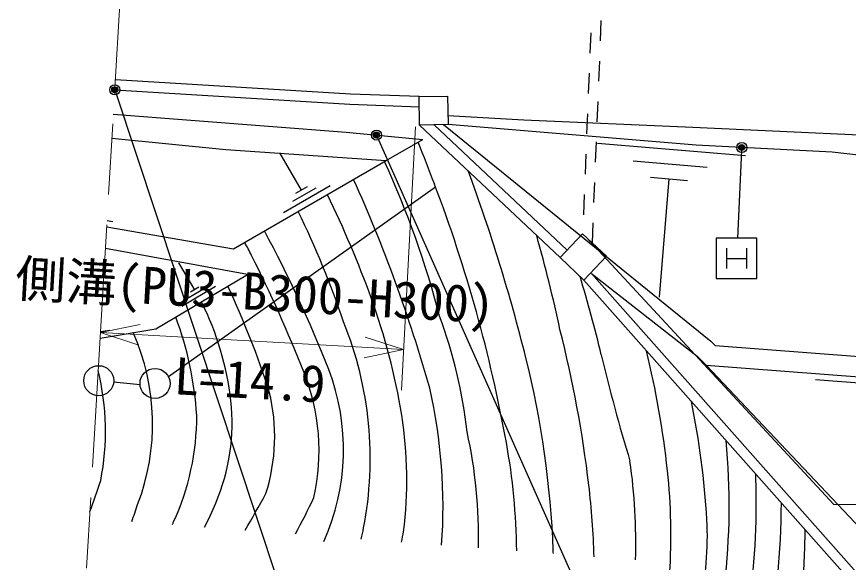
# Model space of a CAD drawing. Units: millimetres, scale not verified. Extents: x 40000 to 680000, y 20000 to 380000.
# Drawn here: x 73464 to 114597, y 254714 to 281692 of the extents above; entities that cross this region are included whole.
import ezdxf
from ezdxf.enums import TextEntityAlignment as Align

# ---------------------------------------------------------------- set-up
doc = ezdxf.new("R2010")
doc.units = ezdxf.units.MM
doc.header["$LTSCALE"] = 1000
doc.header["$PDMODE"] = 32
doc.header["$PDSIZE"] = 500
doc.linetypes.add('CHAIN', pattern=[18.5, 12, -1.5, 3.5, -1.5])
for name, color, linetype, lineweight in [('M-BGD', 7, 'Continuous', 25), ('M-BMK', 2, 'CHAIN', 13), ('M-STR-HTXT', 7, 'Continuous', 13), ('M-STR-STRC', 7, 'Continuous', 25)]:
    doc.layers.add(name, color=color, linetype=linetype, lineweight=lineweight)
doc.styles.add('@ＭＳ ゴシック', font='')
doc.styles.add('ＭＳ ゴシック', font='')
doc.styles.get('@ＭＳ ゴシック').set_extended_font_data('@MS Gothic')
doc.styles.get('ＭＳ ゴシック').set_extended_font_data('MS Gothic')

msp = doc.modelspace()

# ---------------------------------------------------------------- linework, layer by layer
at = {"layer": 'M-BGD'}
for p, q in [((102339, 280493), (102379, 281493)), ((101854, 280891), (101814, 279892)), ((102258, 278495), (102298, 279494)), ((101774, 278893), (101734, 277893)), ((93365, 277737), (94775, 277768)), ((93395, 276327), (93365, 277737)), ((94775, 277768), (94806, 276358)), ((102178, 276497), (102218, 277496)), ((101693, 276894), (101653, 275895)), ((94806, 276358), (93395, 276327)), ((93395, 276327), (100340, 269778)), ((94108, 276343), (100683, 270142)), ((91737, 274579), (93546, 275626)), ((102097, 274498), (102138, 275497)), ((102191, 275441), (109506, 274831)), ((87544, 273114), (86475, 274960)), ((101613, 274896), (101573, 273897)), ((103959, 274557), (107616, 274252)), ((104812, 273749), (106641, 273597)), ((105726, 273673), (105239, 267821)), ((94176, 273258), (80968, 263893)), ((88965, 273321), (86658, 271985)), ((88254, 273217), (87101, 272549)), ((87832, 273281), (87256, 272947)), ((102017, 272500), (102057, 273499)), ((101533, 272897), (101492, 271898)), ((78214, 271547), (77934, 271595)), ((101937, 270501), (101977, 271501)), ((100340, 269778), (101454, 270957)), ((101454, 270957), (102633, 269843)), ((102633, 269843), (101519, 268664)), ((82269, 268190), (81481, 269517)), ((101519, 268664), (100340, 269778)), ((83295, 268351), (81636, 267366)), ((82782, 268270), (81953, 267778)), ((82476, 268313), (82062, 268067)), ((78071, 266181), (77612, 266106)), ((112972, 263748), (121349, 263107)), ((79568, 263492), (78262, 263622))]:
    msp.add_line(p, q, dxfattribs=at)
for points in [[(93365, 277737), (89973, 277867), (78345, 278574)], [(78315, 278075), (89948, 277368), (93376, 277236)], [(94796, 276807), (98553, 276583), (106913, 276225), (116927, 275769), (131789, 275099), (137735, 274922), (149312, 276553), (159550, 277186), (173844, 276895), (195883, 277369), (212285, 277135), (223218, 276942), (241452, 276736), (268091, 276708), (299145, 277336), (319056, 276133), (334612, 276619), (342356, 276760), (351911, 277207), (361695, 277683)], [(78244, 276866), (89765, 275973), (93546, 275626)], [(94569, 276353), (107793, 265647), (108007, 265432), (127003, 263977), (136961, 260709), (146967, 259315), (157233, 260301), (181623, 258568), (195096, 257755), (215869, 256336), (224217, 255073), (234657, 253563), (240941, 252923), (257295, 251817), (276697, 251880), (300080, 250031), (329495, 247820), (350717, 246286), (368253, 244998), (375557, 244486)], [(234785, 263451), (216835, 265031), (216290, 265036), (215647, 265097), (205243, 265919), (197823, 266690), (187420, 267861), (178410, 268675), (166724, 269293), (158048, 269580), (147290, 268279), (137242, 269694), (127675, 273404), (113795, 274997), (107076, 275335), (94806, 276358)], [(78175, 275686), (83803, 275125), (91737, 274579)], [(77917, 271294), (84186, 270207), (91737, 274579)], [(77594, 265799), (80351, 266253), (84888, 268947), (77854, 270232)], [(101519, 268664), (121664, 245956), (126121, 234898), (120361, 216196), (133841, 215402), (139178, 214055)], [(101893, 268996), (122096, 246223), (126651, 234921), (121026, 216658), (133917, 215898), (139346, 214528)], [(101893, 268996), (107122, 264903), (107561, 264464), (126806, 262990), (136734, 259731), (146946, 258309), (157245, 259298), (181558, 257570), (195031, 256757), (215760, 255341), (224071, 254084), (234535, 252570), (240856, 251927), (257263, 250817), (276660, 250880), (300004, 249034), (329422, 246822), (350644, 245289), (368181, 244001), (371491, 243769), (375557, 244486)], [(107561, 264464), (116909, 254570), (126435, 254126), (136578, 250966), (146402, 249758), (156532, 250558), (174462, 249192), (202141, 247290), (215398, 246410), (232522, 243815), (236355, 243134), (251600, 242217), (257452, 241801), (275861, 241727), (293383, 240331), (308519, 239323), (328624, 237828), (345287, 236803), (362700, 235346), (375877, 234216), (396021, 228074), (413714, 226957)]]:
    msp.add_lwpolyline(points, dxfattribs=at)
for centre in [(77523, 263695), (80307, 263557)]:
    msp.add_circle(centre, 742, dxfattribs=at)
for centre, radius, start, end in [((5674, 239853), 94609, 20.76455, 22.12952), ((49743, 255315), 46111, 14.5244, 24.6314), ((13705, 243668), 87538, 13.98791, 20.31639), ((24217, 243776), 72363, 15.66812, 24.38058), ((26285, 247667), 72566, 10.29302, 20.76455), ((-66619, 197333), 172845, 25.91695, 25.92438), ((40564, 249417), 53677, 20.014, 25.9169), ((46047, 251895), 45999, 18.6553, 26.0032), ((29925, 240994), 63396, 21.52526, 28.34702), ((29822, 251203), 72095, 12.02113, 15.83103), ((38517, 246416), 52143, 26.7416, 27.5486), ((20814, 237497), 71966, 21.71815, 26.74155), ((41252, 250449), 62828, 13.36306, 17.02768), ((44342, 249795), 43708, 17.7916, 25.1433), ((61443, 257022), 31457, 9.0728, 20.014), ((69366, 260980), 14798, 6.6774, 26.5368), ((65125, 260847), 17285, 3.7189, 20.286), ((72975, 259840), 17977, 349.0076, 22.1181), ((71582, 258441), 24310, 6.4229, 20.3123), ((43223, 251637), 58944, 6.723, 14.32208), ((69072, 261561), 11116, 338.9795, 23.9254), ((189013, 285550), 89046, 193.36306, 196.86612), ((59363, 254215), 46560, 6.1986, 13.6115), ((53207, 253508), 46830, 2.1951, 13.9879), ((65115, 261190), 12742, 349.0368, 13.6184), ((77877, 260226), 10543, 347.4026, 21.7182), ((78510, 260295), 11119, 335.8589, 20.8625), ((68298, 257472), 26253, 355.8326, 12.8665), ((76868, 260931), 9358, 342.4782, 13.7177), ((73864, 261623), 10256, 337.1877, 6.0354), ((66108, 254375), 41563, 3.3782, 11.5149), ((69951, 261938), 12422, 335.1822, 0.1377), ((72518, 258791), 20241, 352.7279, 9.0728), ((72502, 255961), 23812, 358.7104, 12.6109), ((66126, 254903), 32074, 0.6762, 10.293), ((74529, 257521), 34175, 353.3726, 5.3971), ((76337, 255727), 27748, 358.1542, 8.2616), ((76665, 256094), 29158, 356.1941, 6.1986), ((53817, 266220), 24947, 338.8916, 342.6169), ((69940, 257640), 40100, 358.7595, 2.0694), ((62564, 253860), 39476, 1.6394, 6.8045), ((39065, 283640), 53245, 329.1122, 331.3532), ((65734, 268181), 24665, 330.7161, 335.4338), ((60382, 263733), 20037, 339.5523, 342.096), ((68934, 263696), 15604, 332.3656, 337.1877), ((68713, 258011), 42577, 349.8055, 359.5166), ((65982, 262384), 16261, 339.0849, 339.6276), ((93078, 255967), 14546, 346.5647, 3.3782), ((74871, 257533), 35169, 348.0884, 358.7595), ((79007, 258669), 11833, 346.3083, 349.0076), ((471320, 260866), 358905, 180.72109, 180.80421), ((78049, 258569), 14734, 348.8323, 350.8593), ((79371, 256276), 33083, 348.5828, 359.2246), ((83044, 254652), 16971, 1.6601, 2.1951)]:
    msp.add_arc(centre, radius, start, end, dxfattribs=at)
at = {"layer": 'M-BMK'}
msp.add_line((75047, 222485), (83049, 358601), dxfattribs=at)
at = {"layer": 'M-STR-HTXT'}
for p, q in [((93190, 276243), (92497, 263232)), ((113874, 257571), (101635, 270786)), ((79567, 266478), (77610, 266069)), ((77610, 266069), (92603, 265229)), ((77610, 266069), (79509, 265444)), ((92603, 265229), (90703, 265854)), ((90645, 264820), (92603, 265229)), ((113874, 257571), (132874, 257571))]:
    msp.add_line(p, q, dxfattribs=at)
at = {"layer": 'M-STR-STRC'}
for p, q in [((78363, 277933), (86343, 253872)), ((104435, 246254), (91319, 275699)), ((109319, 275072), (109114, 270740)), ((108067, 270740), (108067, 268740)), ((110067, 270740), (108067, 270740)), ((110067, 268740), (110067, 270740)), ((108567, 270240), (108567, 269240)), ((109567, 270240), (109567, 269240)), ((108567, 269740), (109567, 269740)), ((108067, 268740), (110067, 268740))]:
    msp.add_line(p, q, dxfattribs=at)
for centre, radius in [((78315, 278075), 150), ((78315, 278075), 120), ((78315, 278075), 90), ((78315, 278075), 60), ((78315, 278075), 30), ((91258, 275836), 150), ((91258, 275836), 120), ((91258, 275836), 90), ((91258, 275836), 60), ((91258, 275836), 30), ((109326, 275222), 150), ((109326, 275222), 120), ((109326, 275222), 90), ((109326, 275222), 60), ((109326, 275222), 30)]:
    msp.add_circle(centre, radius, dxfattribs=at)
for p in [(78315, 278075), (91258, 275836), (109326, 275222)]:
    msp.add_point(p, dxfattribs=at)

# ---------------------------------------------------------------- texts
at = {"layer": 'M-STR-HTXT', "style": 'ＭＳ ゴシック'}
msp.add_text('側溝(PU3-B300-H300)', height=1833, rotation=356.794, dxfattribs=at).set_placement((85162, 266648), align=Align.BOTTOM_CENTER)
at = {"layer": 'M-STR-HTXT', "style": '@ＭＳ ゴシック'}
msp.add_text('L=14.9', height=1833, rotation=356.794, dxfattribs=at).set_placement((85050, 264651), align=Align.TOP_CENTER)

doc.saveas('drawing.dxf')
